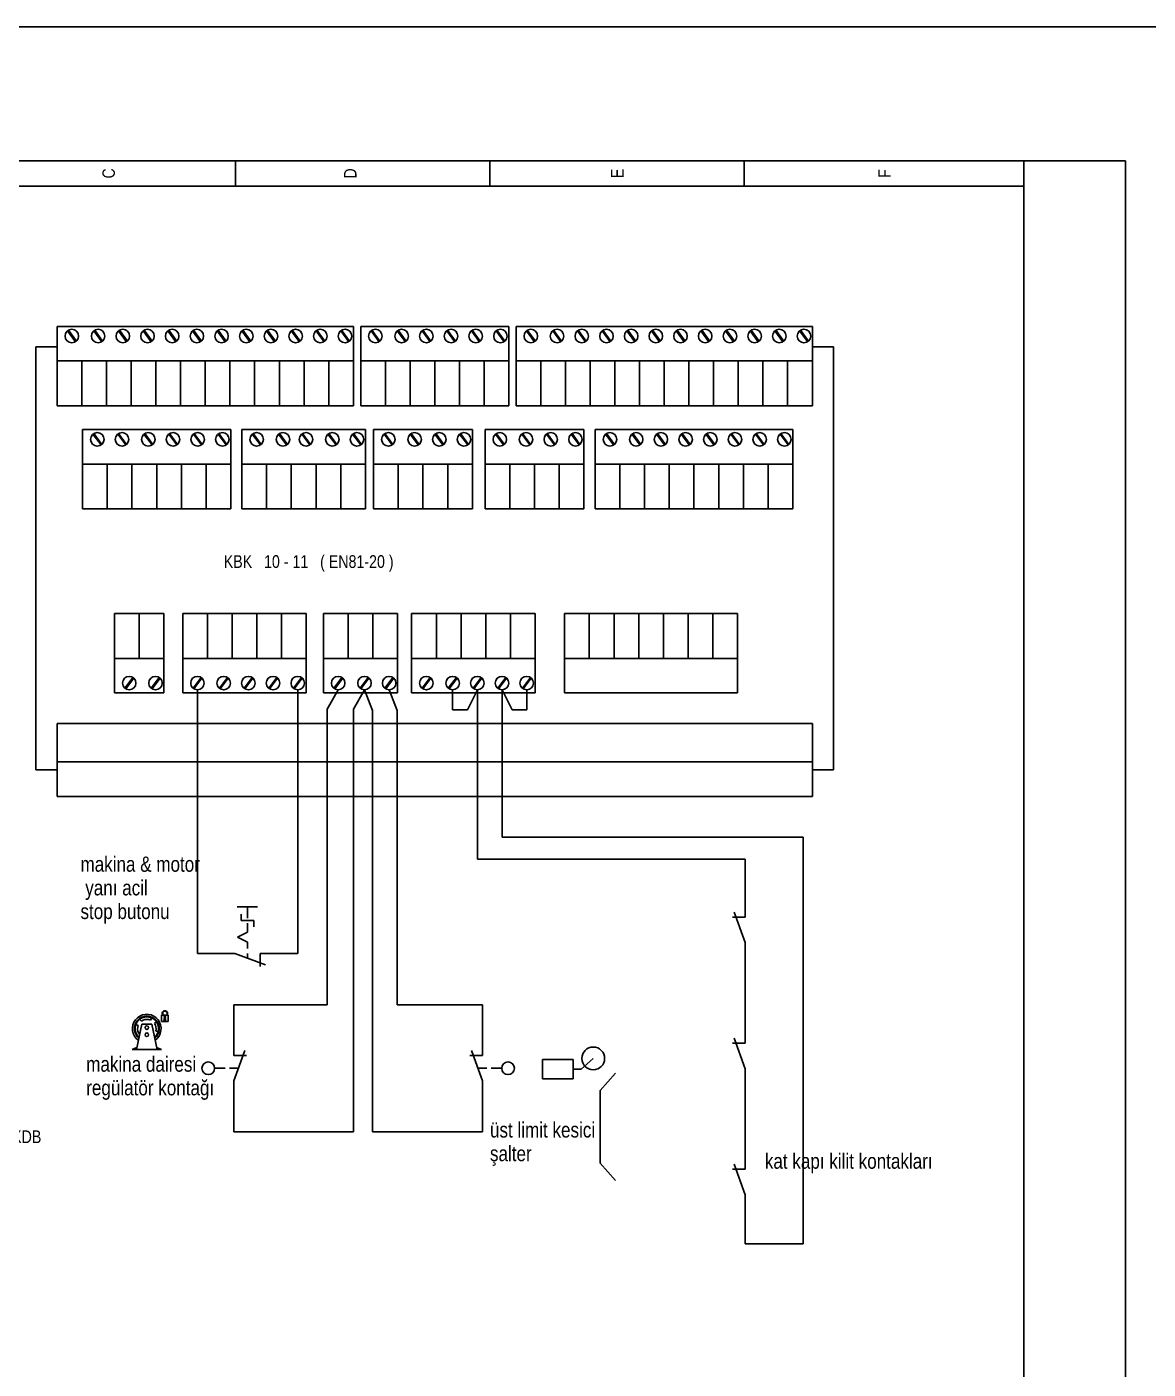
# Model space of a CAD drawing. Header units: centimetres. Extents: x 0 to 13234, y -30 to 2970.
# Drawn here: x 11421.1 to 11838, y 2470.6 to 2970 of the extents above; entities that cross this region are included whole.
import ezdxf
from ezdxf.enums import TextEntityAlignment as Align

# ---------------------------------------------------------------- set-up
doc = ezdxf.new("R2010")
doc.units = ezdxf.units.CM
for name, color, linetype in [('SCOTT-CERCEVE', 7, 'CONTINUOUS'), ('SCOTT-ELEKTRIK', 3, 'CONTINUOUS'), ('SCOTT-ELEKTRIK-YAZI', 4, 'CONTINUOUS')]:
    doc.layers.add(name, color=color, linetype=linetype)
doc.styles.get("Standard").update_dxf_attribs({"font": 'arial.ttf', "width": 0.8})

msp = doc.modelspace()

# ---------------------------------------------------------------- linework, layer by layer
at = {"layer": 'SCOTT-CERCEVE'}
for points in [[(0, 0), (13233.67, 0), (13233.67, 2970), (0, 2970)], [(100, 0), (13208.67, 0), (13208.67, 2970), (100, 2970)]]:
    msp.add_lwpolyline(points, close=True, dxfattribs=at)
at = {"layer": 'SCOTT-ELEKTRIK'}
for p, q in [((11162.87, 2920.2), (11829.62, 2920.2)), ((11498.61, 2920.2), (11498.61, 2910.74)), ((11593.18, 2910.74), (11593.18, 2920.2)), ((11687.76, 2910.74), (11687.76, 2920.2)), ((11791.79, 1974.44), (11791.79, 2920.2)), ((11829.62, 2920.2), (11829.62, 1974.44)), ((11162.87, 2910.74), (11791.79, 2910.74)), ((11432.31, 2858.58), (11432.31, 2829.05)), ((11542.48, 2858.58), (11432.31, 2858.58)), ((11439.16, 2852.86), (11436.17, 2856.89)), ((11439.16, 2852.86), (11436.17, 2856.89)), ((11439.47, 2853.1), (11436.5, 2857.12)), ((11439.47, 2853.1), (11436.5, 2857.12)), ((11448.93, 2852.86), (11445.94, 2856.89)), ((11448.93, 2852.86), (11445.94, 2856.89)), ((11449.24, 2853.1), (11446.27, 2857.12)), ((11449.24, 2853.1), (11446.27, 2857.12)), ((11458.11, 2852.86), (11455.12, 2856.89)), ((11458.11, 2852.86), (11455.12, 2856.89)), ((11458.42, 2853.1), (11455.45, 2857.12)), ((11458.42, 2853.1), (11455.45, 2857.12)), ((11467.29, 2852.86), (11464.31, 2856.89)), ((11467.29, 2852.86), (11464.31, 2856.89)), ((11467.6, 2853.1), (11464.63, 2857.12)), ((11467.6, 2853.1), (11464.63, 2857.12)), ((11476.47, 2852.86), (11473.49, 2856.89)), ((11476.47, 2852.86), (11473.49, 2856.89)), ((11476.78, 2853.1), (11473.81, 2857.12)), ((11476.78, 2853.1), (11473.81, 2857.12)), ((11485.65, 2852.86), (11482.67, 2856.89)), ((11485.65, 2852.86), (11482.67, 2856.89)), ((11485.96, 2853.1), (11482.99, 2857.12)), ((11485.96, 2853.1), (11482.99, 2857.12)), ((11494.83, 2852.86), (11491.85, 2856.89)), ((11494.83, 2852.86), (11491.85, 2856.89)), ((11495.15, 2853.1), (11492.17, 2857.12)), ((11495.15, 2853.1), (11492.17, 2857.12)), ((11504.01, 2852.86), (11501.03, 2856.89)), ((11504.01, 2852.86), (11501.03, 2856.89)), ((11504.33, 2853.1), (11501.35, 2857.12)), ((11504.33, 2853.1), (11501.35, 2857.12)), ((11513.19, 2852.86), (11510.21, 2856.89)), ((11513.19, 2852.86), (11510.21, 2856.89)), ((11513.51, 2853.1), (11510.53, 2857.12)), ((11513.51, 2853.1), (11510.53, 2857.12)), ((11522.38, 2852.86), (11519.39, 2856.89)), ((11522.38, 2852.86), (11519.39, 2856.89)), ((11522.69, 2853.1), (11519.71, 2857.12)), ((11522.69, 2853.1), (11519.71, 2857.12)), ((11531.56, 2852.86), (11528.57, 2856.89)), ((11531.56, 2852.86), (11528.57, 2856.89)), ((11531.87, 2853.1), (11528.89, 2857.12)), ((11531.87, 2853.1), (11528.89, 2857.12)), ((11540.74, 2852.86), (11537.75, 2856.89)), ((11540.74, 2852.86), (11537.75, 2856.89)), ((11541.05, 2853.1), (11538.07, 2857.12)), ((11541.05, 2853.1), (11538.07, 2857.12)), ((11542.48, 2858.58), (11542.48, 2829.05)), ((11545.18, 2858.58), (11545.18, 2829.05)), ((11545.18, 2858.58), (11600.26, 2858.58)), ((11552.03, 2852.86), (11549.04, 2856.89)), ((11552.03, 2852.86), (11549.04, 2856.89)), ((11552.34, 2853.1), (11549.37, 2857.12)), ((11552.34, 2853.1), (11549.37, 2857.12)), ((11561.8, 2852.86), (11558.81, 2856.89)), ((11561.8, 2852.86), (11558.81, 2856.89)), ((11562.11, 2853.1), (11559.14, 2857.12)), ((11562.11, 2853.1), (11559.14, 2857.12)), ((11570.98, 2852.86), (11567.99, 2856.89)), ((11570.98, 2852.86), (11567.99, 2856.89)), ((11571.29, 2853.1), (11568.32, 2857.12)), ((11571.29, 2853.1), (11568.32, 2857.12)), ((11580.16, 2852.86), (11577.18, 2856.89)), ((11580.16, 2852.86), (11577.18, 2856.89)), ((11580.47, 2853.1), (11577.5, 2857.12)), ((11580.47, 2853.1), (11577.5, 2857.12)), ((11589.34, 2852.86), (11586.36, 2856.89)), ((11589.34, 2852.86), (11586.36, 2856.89)), ((11589.65, 2853.1), (11586.68, 2857.12)), ((11589.65, 2853.1), (11586.68, 2857.12)), ((11598.52, 2852.86), (11595.54, 2856.89)), ((11598.52, 2852.86), (11595.54, 2856.89)), ((11598.84, 2853.1), (11595.86, 2857.12)), ((11598.84, 2853.1), (11595.86, 2857.12)), ((11600.26, 2858.58), (11600.26, 2829.05)), ((11600.26, 2858.58), (11600.26, 2829.05)), ((11602.97, 2858.58), (11602.97, 2829.05)), ((11713.13, 2858.58), (11602.97, 2858.58)), ((11609.82, 2852.86), (11606.83, 2856.89)), ((11609.82, 2852.86), (11606.83, 2856.89)), ((11610.13, 2853.1), (11607.15, 2857.12)), ((11610.13, 2853.1), (11607.15, 2857.12)), ((11619.59, 2852.86), (11616.6, 2856.89)), ((11619.59, 2852.86), (11616.6, 2856.89)), ((11619.9, 2853.1), (11616.92, 2857.12)), ((11619.9, 2853.1), (11616.92, 2857.12)), ((11628.77, 2852.86), (11625.78, 2856.89)), ((11628.77, 2852.86), (11625.78, 2856.89)), ((11629.08, 2853.1), (11626.1, 2857.12)), ((11629.08, 2853.1), (11626.1, 2857.12)), ((11637.95, 2852.86), (11634.96, 2856.89)), ((11637.95, 2852.86), (11634.96, 2856.89)), ((11638.26, 2853.1), (11635.28, 2857.12)), ((11638.26, 2853.1), (11635.28, 2857.12)), ((11647.13, 2852.86), (11644.14, 2856.89)), ((11647.13, 2852.86), (11644.14, 2856.89)), ((11647.44, 2853.1), (11644.46, 2857.12)), ((11647.44, 2853.1), (11644.46, 2857.12)), ((11656.31, 2852.86), (11653.32, 2856.89)), ((11656.31, 2852.86), (11653.32, 2856.89)), ((11656.62, 2853.1), (11653.64, 2857.12)), ((11656.62, 2853.1), (11653.64, 2857.12)), ((11665.49, 2852.86), (11662.5, 2856.89)), ((11665.49, 2852.86), (11662.5, 2856.89)), ((11665.8, 2853.1), (11662.83, 2857.12)), ((11665.8, 2853.1), (11662.83, 2857.12)), ((11674.67, 2852.86), (11671.68, 2856.89)), ((11674.67, 2852.86), (11671.68, 2856.89)), ((11674.98, 2853.1), (11672.01, 2857.12)), ((11674.98, 2853.1), (11672.01, 2857.12)), ((11683.85, 2852.86), (11680.87, 2856.89)), ((11683.85, 2852.86), (11680.87, 2856.89)), ((11684.16, 2853.1), (11681.19, 2857.12)), ((11684.16, 2853.1), (11681.19, 2857.12)), ((11693.03, 2852.86), (11690.05, 2856.89)), ((11693.03, 2852.86), (11690.05, 2856.89)), ((11693.34, 2853.1), (11690.37, 2857.12)), ((11693.34, 2853.1), (11690.37, 2857.12)), ((11702.21, 2852.86), (11699.23, 2856.89)), ((11702.21, 2852.86), (11699.23, 2856.89)), ((11702.52, 2853.1), (11699.55, 2857.12)), ((11702.52, 2853.1), (11699.55, 2857.12)), ((11711.39, 2852.86), (11708.41, 2856.89)), ((11711.39, 2852.86), (11708.41, 2856.89)), ((11711.71, 2853.1), (11708.73, 2857.12)), ((11711.71, 2853.1), (11708.73, 2857.12)), ((11713.13, 2858.58), (11713.13, 2829.05)), ((11424.42, 2693.61), (11424.42, 2850.96)), ((11432.31, 2850.96), (11424.42, 2850.96)), ((11721.02, 2850.96), (11713.13, 2850.96)), ((11721.02, 2693.61), (11721.02, 2850.96)), ((11432.31, 2845.78), (11542.48, 2845.78)), ((11441.49, 2845.78), (11441.49, 2829.05)), ((11450.67, 2845.78), (11450.67, 2829.05)), ((11450.67, 2845.78), (11450.67, 2829.05)), ((11459.85, 2845.78), (11459.85, 2829.05)), ((11459.85, 2845.78), (11459.85, 2829.05)), ((11469.03, 2845.78), (11469.03, 2829.05)), ((11469.03, 2845.78), (11469.03, 2829.05)), ((11478.21, 2845.78), (11478.21, 2829.05)), ((11478.21, 2845.78), (11478.21, 2829.05)), ((11487.39, 2845.78), (11487.39, 2829.05)), ((11487.39, 2845.78), (11487.39, 2829.05)), ((11496.57, 2845.78), (11496.57, 2829.05)), ((11496.57, 2845.78), (11496.57, 2829.05)), ((11496.57, 2845.78), (11496.57, 2829.05)), ((11505.76, 2845.78), (11505.76, 2829.05)), ((11505.76, 2845.78), (11505.76, 2829.05)), ((11505.76, 2845.78), (11505.76, 2829.05)), ((11514.94, 2845.78), (11514.94, 2829.05)), ((11514.94, 2845.78), (11514.94, 2829.05)), ((11514.94, 2845.78), (11514.94, 2829.05)), ((11524.12, 2845.78), (11524.12, 2829.05)), ((11524.12, 2845.78), (11524.12, 2829.05)), ((11524.12, 2845.78), (11524.12, 2829.05)), ((11533.3, 2845.78), (11533.3, 2829.05)), ((11533.3, 2845.78), (11533.3, 2829.05)), ((11533.3, 2845.78), (11533.3, 2829.05)), ((11600.26, 2845.78), (11545.18, 2845.78)), ((11554.36, 2845.78), (11554.36, 2829.05)), ((11563.54, 2845.78), (11563.54, 2829.05)), ((11563.54, 2845.78), (11563.54, 2829.05)), ((11572.72, 2845.78), (11572.72, 2829.05)), ((11572.72, 2845.78), (11572.72, 2829.05)), ((11581.9, 2845.78), (11581.9, 2829.05)), ((11581.9, 2845.78), (11581.9, 2829.05)), ((11591.08, 2845.78), (11591.08, 2829.05)), ((11591.08, 2845.78), (11591.08, 2829.05)), ((11602.97, 2845.78), (11713.13, 2845.78)), ((11612.15, 2845.78), (11612.15, 2829.05)), ((11621.33, 2845.78), (11621.33, 2829.05)), ((11621.33, 2845.78), (11621.33, 2829.05)), ((11630.51, 2845.78), (11630.51, 2829.05)), ((11630.51, 2845.78), (11630.51, 2829.05)), ((11639.69, 2845.78), (11639.69, 2829.05)), ((11639.69, 2845.78), (11639.69, 2829.05)), ((11648.87, 2845.78), (11648.87, 2829.05)), ((11648.87, 2845.78), (11648.87, 2829.05)), ((11658.05, 2845.78), (11658.05, 2829.05)), ((11658.05, 2845.78), (11658.05, 2829.05)), ((11667.23, 2845.78), (11667.23, 2829.05)), ((11667.23, 2845.78), (11667.23, 2829.05)), ((11667.23, 2845.78), (11667.23, 2829.05)), ((11676.41, 2845.78), (11676.41, 2829.05)), ((11676.41, 2845.78), (11676.41, 2829.05)), ((11676.41, 2845.78), (11676.41, 2829.05)), ((11685.59, 2845.78), (11685.59, 2829.05)), ((11685.59, 2845.78), (11685.59, 2829.05)), ((11685.59, 2845.78), (11685.59, 2829.05)), ((11694.77, 2845.78), (11694.77, 2829.05)), ((11694.77, 2845.78), (11694.77, 2829.05)), ((11694.77, 2845.78), (11694.77, 2829.05)), ((11703.95, 2845.78), (11703.95, 2829.05)), ((11703.95, 2845.78), (11703.95, 2829.05)), ((11703.95, 2845.78), (11703.95, 2829.05)), ((11432.31, 2829.05), (11542.48, 2829.05)), ((11545.18, 2829.05), (11600.26, 2829.05)), ((11602.97, 2829.05), (11713.13, 2829.05)), ((11441.79, 2820.15), (11496.87, 2820.15)), ((11441.79, 2820.15), (11441.79, 2790.63)), ((11448.64, 2814.44), (11445.65, 2818.47)), ((11448.64, 2814.44), (11445.65, 2818.47)), ((11448.95, 2814.68), (11445.98, 2818.69)), ((11448.95, 2814.68), (11445.98, 2818.69)), ((11457.82, 2814.44), (11454.83, 2818.47)), ((11457.82, 2814.44), (11454.83, 2818.47)), ((11458.13, 2814.68), (11455.16, 2818.69)), ((11458.13, 2814.68), (11455.16, 2818.69)), ((11467.59, 2814.44), (11464.6, 2818.47)), ((11467.59, 2814.44), (11464.6, 2818.47)), ((11467.9, 2814.68), (11464.93, 2818.69)), ((11467.9, 2814.68), (11464.93, 2818.69)), ((11476.77, 2814.44), (11473.79, 2818.47)), ((11476.77, 2814.44), (11473.79, 2818.47)), ((11477.08, 2814.68), (11474.11, 2818.69)), ((11477.08, 2814.68), (11474.11, 2818.69)), ((11485.95, 2814.44), (11482.97, 2818.47)), ((11485.95, 2814.44), (11482.97, 2818.47)), ((11486.26, 2814.68), (11483.29, 2818.69)), ((11486.26, 2814.68), (11483.29, 2818.69)), ((11495.13, 2814.44), (11492.15, 2818.47)), ((11495.13, 2814.44), (11492.15, 2818.47)), ((11495.45, 2814.68), (11492.47, 2818.69)), ((11495.45, 2814.68), (11492.47, 2818.69)), ((11496.87, 2820.15), (11496.87, 2790.63)), ((11496.87, 2820.15), (11496.87, 2790.63)), ((11501.03, 2820.15), (11546.93, 2820.15)), ((11501.03, 2820.15), (11501.03, 2790.63)), ((11507.88, 2814.44), (11504.89, 2818.47)), ((11507.88, 2814.44), (11504.89, 2818.47)), ((11508.19, 2814.68), (11505.21, 2818.69)), ((11508.19, 2814.68), (11505.21, 2818.69)), ((11517.65, 2814.44), (11514.66, 2818.47)), ((11517.65, 2814.44), (11514.66, 2818.47)), ((11517.96, 2814.68), (11514.98, 2818.69)), ((11517.96, 2814.68), (11514.98, 2818.69)), ((11526.24, 2814.44), (11523.25, 2818.47)), ((11526.24, 2814.44), (11523.25, 2818.47)), ((11526.55, 2814.68), (11523.58, 2818.69)), ((11526.55, 2814.68), (11523.58, 2818.69)), ((11536.01, 2814.44), (11533.02, 2818.47)), ((11536.01, 2814.44), (11533.02, 2818.47)), ((11536.32, 2814.68), (11533.35, 2818.69)), ((11536.32, 2814.68), (11533.35, 2818.69)), ((11545.19, 2814.44), (11542.2, 2818.47)), ((11545.19, 2814.44), (11542.2, 2818.47)), ((11545.5, 2814.68), (11542.53, 2818.69)), ((11545.5, 2814.68), (11542.53, 2818.69)), ((11546.93, 2820.15), (11546.93, 2790.63)), ((11546.93, 2820.15), (11546.93, 2790.63)), ((11549.99, 2820.15), (11549.99, 2790.63)), ((11549.99, 2820.15), (11586.72, 2820.15)), ((11556.84, 2814.44), (11553.86, 2818.47)), ((11556.84, 2814.44), (11553.86, 2818.47)), ((11557.16, 2814.68), (11554.18, 2818.69)), ((11557.16, 2814.68), (11554.18, 2818.69)), ((11566.61, 2814.44), (11563.63, 2818.47)), ((11566.61, 2814.44), (11563.63, 2818.47)), ((11566.93, 2814.68), (11563.95, 2818.69)), ((11566.93, 2814.68), (11563.95, 2818.69)), ((11575.79, 2814.44), (11572.81, 2818.47)), ((11575.79, 2814.44), (11572.81, 2818.47)), ((11576.11, 2814.68), (11573.13, 2818.69)), ((11576.11, 2814.68), (11573.13, 2818.69)), ((11584.97, 2814.44), (11581.99, 2818.47)), ((11584.97, 2814.44), (11581.99, 2818.47)), ((11585.29, 2814.68), (11582.31, 2818.69)), ((11585.29, 2814.68), (11582.31, 2818.69)), ((11586.72, 2820.15), (11586.72, 2790.63)), ((11586.72, 2820.15), (11586.72, 2790.63)), ((11591.44, 2820.15), (11591.44, 2790.63)), ((11591.44, 2820.15), (11628.16, 2820.15)), ((11598.29, 2814.44), (11595.3, 2818.47)), ((11598.29, 2814.44), (11595.3, 2818.47)), ((11598.6, 2814.68), (11595.62, 2818.69)), ((11598.6, 2814.68), (11595.62, 2818.69)), ((11608.06, 2814.44), (11605.07, 2818.47)), ((11608.06, 2814.44), (11605.07, 2818.47)), ((11608.37, 2814.68), (11605.39, 2818.69)), ((11608.37, 2814.68), (11605.39, 2818.69)), ((11617.24, 2814.44), (11614.25, 2818.47)), ((11617.24, 2814.44), (11614.25, 2818.47)), ((11617.55, 2814.68), (11614.58, 2818.69)), ((11617.55, 2814.68), (11614.58, 2818.69)), ((11626.42, 2814.44), (11623.43, 2818.47)), ((11626.42, 2814.44), (11623.43, 2818.47)), ((11626.73, 2814.68), (11623.76, 2818.69)), ((11626.73, 2814.68), (11623.76, 2818.69)), ((11628.16, 2820.15), (11628.16, 2790.63)), ((11628.16, 2820.15), (11628.16, 2790.63)), ((11632.4, 2820.15), (11632.4, 2790.63)), ((11705.84, 2820.15), (11632.4, 2820.15)), ((11639.25, 2814.44), (11636.26, 2818.47)), ((11639.25, 2814.44), (11636.26, 2818.47)), ((11639.56, 2814.68), (11636.58, 2818.69)), ((11639.56, 2814.68), (11636.58, 2818.69)), ((11649.02, 2814.44), (11646.03, 2818.47)), ((11649.02, 2814.44), (11646.03, 2818.47)), ((11649.33, 2814.68), (11646.35, 2818.69)), ((11649.33, 2814.68), (11646.35, 2818.69)), ((11658.2, 2814.44), (11655.21, 2818.47)), ((11658.2, 2814.44), (11655.21, 2818.47)), ((11658.51, 2814.68), (11655.53, 2818.69)), ((11658.51, 2814.68), (11655.53, 2818.69)), ((11667.38, 2814.44), (11664.39, 2818.47)), ((11667.38, 2814.44), (11664.39, 2818.47)), ((11667.69, 2814.68), (11664.72, 2818.69)), ((11667.69, 2814.68), (11664.72, 2818.69)), ((11676.56, 2814.44), (11673.57, 2818.47)), ((11676.56, 2814.44), (11673.57, 2818.47)), ((11676.87, 2814.68), (11673.9, 2818.69)), ((11676.87, 2814.68), (11673.9, 2818.69)), ((11685.74, 2814.44), (11682.76, 2818.47)), ((11685.74, 2814.44), (11682.76, 2818.47)), ((11686.05, 2814.68), (11683.08, 2818.69)), ((11686.05, 2814.68), (11683.08, 2818.69)), ((11694.92, 2814.44), (11691.94, 2818.47)), ((11694.92, 2814.44), (11691.94, 2818.47)), ((11695.23, 2814.68), (11692.26, 2818.69)), ((11695.23, 2814.68), (11692.26, 2818.69)), ((11704.1, 2814.44), (11701.12, 2818.47)), ((11704.1, 2814.44), (11701.12, 2818.47)), ((11704.41, 2814.68), (11701.44, 2818.69)), ((11704.41, 2814.68), (11701.44, 2818.69)), ((11705.84, 2820.15), (11705.84, 2790.63)), ((11496.87, 2807.35), (11441.79, 2807.35)), ((11450.97, 2807.35), (11450.97, 2790.63)), ((11450.97, 2807.35), (11450.97, 2790.63)), ((11460.15, 2807.35), (11460.15, 2790.63)), ((11469.33, 2807.35), (11469.33, 2790.63)), ((11469.33, 2807.35), (11469.33, 2790.63)), ((11478.51, 2807.35), (11478.51, 2790.63)), ((11478.51, 2807.35), (11478.51, 2790.63)), ((11487.69, 2807.35), (11487.69, 2790.63)), ((11487.69, 2807.35), (11487.69, 2790.63)), ((11546.93, 2807.35), (11501.03, 2807.35)), ((11510.21, 2807.35), (11510.21, 2790.63)), ((11519.39, 2807.35), (11519.39, 2790.63)), ((11519.39, 2807.35), (11519.39, 2790.63)), ((11519.39, 2807.35), (11519.39, 2790.63)), ((11528.57, 2807.35), (11528.57, 2790.63)), ((11537.75, 2807.35), (11537.75, 2790.63)), ((11537.75, 2807.35), (11537.75, 2790.63)), ((11586.72, 2807.35), (11549.99, 2807.35)), ((11559.17, 2807.35), (11559.17, 2790.63)), ((11568.35, 2807.35), (11568.35, 2790.63)), ((11568.35, 2807.35), (11568.35, 2790.63)), ((11577.54, 2807.35), (11577.54, 2790.63)), ((11577.54, 2807.35), (11577.54, 2790.63)), ((11628.16, 2807.35), (11591.44, 2807.35)), ((11600.62, 2807.35), (11600.62, 2790.63)), ((11609.8, 2807.35), (11609.8, 2790.63)), ((11609.8, 2807.35), (11609.8, 2790.63)), ((11618.98, 2807.35), (11618.98, 2790.63)), ((11618.98, 2807.35), (11618.98, 2790.63)), ((11632.4, 2807.35), (11705.84, 2807.35)), ((11641.58, 2807.35), (11641.58, 2790.63)), ((11650.76, 2807.35), (11650.76, 2790.63)), ((11650.76, 2807.35), (11650.76, 2790.63)), ((11659.94, 2807.35), (11659.94, 2790.63)), ((11659.94, 2807.35), (11659.94, 2790.63)), ((11669.12, 2807.35), (11669.12, 2790.63)), ((11669.12, 2807.35), (11669.12, 2790.63)), ((11678.3, 2807.35), (11678.3, 2790.63)), ((11678.3, 2807.35), (11678.3, 2790.63)), ((11687.48, 2807.35), (11687.48, 2790.63)), ((11687.48, 2807.35), (11687.48, 2790.63)), ((11696.66, 2807.35), (11696.66, 2790.63)), ((11496.87, 2790.63), (11441.79, 2790.63)), ((11546.93, 2790.63), (11501.03, 2790.63)), ((11549.99, 2790.63), (11586.72, 2790.63)), ((11591.44, 2790.63), (11628.16, 2790.63)), ((11632.4, 2790.63), (11705.84, 2790.63)), ((11453.65, 2722.25), (11453.65, 2751.77)), ((11472.01, 2751.77), (11453.65, 2751.77)), ((11462.83, 2735.05), (11462.83, 2751.77)), ((11472.01, 2722.25), (11472.01, 2751.77)), ((11472.01, 2722.25), (11472.01, 2751.77)), ((11479, 2722.25), (11479, 2751.77)), ((11524.91, 2751.77), (11479, 2751.77)), ((11488.18, 2735.05), (11488.18, 2751.77)), ((11497.36, 2735.05), (11497.36, 2751.77)), ((11497.36, 2735.05), (11497.36, 2751.77)), ((11506.55, 2735.05), (11506.55, 2751.77)), ((11506.55, 2735.05), (11506.55, 2751.77)), ((11515.73, 2735.05), (11515.73, 2751.77)), ((11515.73, 2735.05), (11515.73, 2751.77)), ((11524.91, 2722.25), (11524.91, 2751.77)), ((11524.91, 2722.25), (11524.91, 2751.77)), ((11531.34, 2722.25), (11531.34, 2751.77)), ((11558.88, 2751.77), (11531.34, 2751.77)), ((11540.52, 2735.05), (11540.52, 2751.77)), ((11549.7, 2735.05), (11549.7, 2751.77)), ((11549.7, 2735.05), (11549.7, 2751.77)), ((11558.88, 2722.25), (11558.88, 2751.77)), ((11558.88, 2722.25), (11558.88, 2751.77)), ((11564.14, 2722.25), (11564.14, 2751.77)), ((11564.14, 2751.77), (11610.04, 2751.77)), ((11573.32, 2735.05), (11573.32, 2751.77)), ((11582.5, 2735.05), (11582.5, 2751.77)), ((11582.5, 2735.05), (11582.5, 2751.77)), ((11591.68, 2735.05), (11591.68, 2751.77)), ((11591.68, 2735.05), (11591.68, 2751.77)), ((11600.86, 2735.05), (11600.86, 2751.77)), ((11600.86, 2735.05), (11600.86, 2751.77)), ((11610.04, 2722.25), (11610.04, 2751.77)), ((11610.04, 2722.25), (11610.04, 2751.77)), ((11621.02, 2722.25), (11621.02, 2751.77)), ((11621.02, 2751.77), (11685.29, 2751.77)), ((11630.2, 2735.05), (11630.2, 2751.77)), ((11639.38, 2735.05), (11639.38, 2751.77)), ((11639.38, 2735.05), (11639.38, 2751.77)), ((11648.56, 2735.05), (11648.56, 2751.77)), ((11648.56, 2735.05), (11648.56, 2751.77)), ((11657.74, 2735.05), (11657.74, 2751.77)), ((11657.74, 2735.05), (11657.74, 2751.77)), ((11666.92, 2735.05), (11666.92, 2751.77)), ((11666.92, 2735.05), (11666.92, 2751.77)), ((11676.11, 2735.05), (11676.11, 2751.77)), ((11676.11, 2735.05), (11676.11, 2751.77)), ((11685.29, 2722.25), (11685.29, 2751.77)), ((11472.01, 2735.05), (11453.65, 2735.05)), ((11524.91, 2735.05), (11479, 2735.05)), ((11558.88, 2735.05), (11531.34, 2735.05)), ((11610.04, 2735.05), (11564.14, 2735.05)), ((11621.02, 2735.05), (11685.29, 2735.05)), ((11460.5, 2727.96), (11457.51, 2723.93)), ((11460.5, 2727.96), (11457.51, 2723.93)), ((11460.81, 2727.72), (11457.83, 2723.71)), ((11460.81, 2727.72), (11457.83, 2723.71)), ((11470.27, 2727.96), (11467.28, 2723.93)), ((11470.27, 2727.96), (11467.28, 2723.93)), ((11470.58, 2727.72), (11467.6, 2723.71)), ((11470.58, 2727.72), (11467.6, 2723.71)), ((11485.85, 2727.96), (11482.87, 2723.93)), ((11485.85, 2727.96), (11482.87, 2723.93)), ((11486.17, 2727.72), (11483.19, 2723.71)), ((11486.17, 2727.72), (11483.19, 2723.71)), ((11495.62, 2727.96), (11492.64, 2723.93)), ((11495.62, 2727.96), (11492.64, 2723.93)), ((11495.94, 2727.72), (11492.96, 2723.71)), ((11495.94, 2727.72), (11492.96, 2723.71)), ((11504.8, 2727.96), (11501.82, 2723.93)), ((11504.8, 2727.96), (11501.82, 2723.93)), ((11505.12, 2727.72), (11502.14, 2723.71)), ((11505.12, 2727.72), (11502.14, 2723.71)), ((11513.98, 2727.96), (11511, 2723.93)), ((11513.98, 2727.96), (11511, 2723.93)), ((11514.3, 2727.72), (11511.32, 2723.71)), ((11514.3, 2727.72), (11511.32, 2723.71)), ((11523.17, 2727.96), (11520.18, 2723.93)), ((11523.17, 2727.96), (11520.18, 2723.93)), ((11523.48, 2727.72), (11520.5, 2723.71)), ((11523.48, 2727.72), (11520.5, 2723.71)), ((11538.19, 2727.96), (11535.21, 2723.93)), ((11538.19, 2727.96), (11535.21, 2723.93)), ((11538.5, 2727.72), (11535.53, 2723.71)), ((11538.5, 2727.72), (11535.53, 2723.71)), ((11547.96, 2727.96), (11544.98, 2723.93)), ((11547.96, 2727.96), (11544.98, 2723.93)), ((11548.27, 2727.72), (11545.3, 2723.71)), ((11548.27, 2727.72), (11545.3, 2723.71)), ((11557.14, 2727.96), (11554.16, 2723.93)), ((11557.14, 2727.96), (11554.16, 2723.93)), ((11557.45, 2727.72), (11554.48, 2723.71)), ((11557.45, 2727.72), (11554.48, 2723.71)), ((11570.99, 2727.96), (11568, 2723.93)), ((11570.99, 2727.96), (11568, 2723.93)), ((11571.3, 2727.72), (11568.32, 2723.71)), ((11571.3, 2727.72), (11568.32, 2723.71)), ((11580.76, 2727.96), (11577.77, 2723.93)), ((11580.76, 2727.96), (11577.77, 2723.93)), ((11581.07, 2727.72), (11578.09, 2723.71)), ((11581.07, 2727.72), (11578.09, 2723.71)), ((11589.94, 2727.96), (11586.95, 2723.93)), ((11589.94, 2727.96), (11586.95, 2723.93)), ((11590.25, 2727.72), (11587.27, 2723.71)), ((11590.25, 2727.72), (11587.27, 2723.71)), ((11599.12, 2727.96), (11596.13, 2723.93)), ((11599.12, 2727.96), (11596.13, 2723.93)), ((11599.43, 2727.72), (11596.46, 2723.71)), ((11599.43, 2727.72), (11596.46, 2723.71)), ((11608.3, 2727.96), (11605.31, 2723.93)), ((11608.3, 2727.96), (11605.31, 2723.93)), ((11608.61, 2727.72), (11605.64, 2723.71)), ((11608.61, 2727.72), (11605.64, 2723.71)), ((11453.65, 2722.25), (11472.01, 2722.25)), ((11479, 2722.25), (11524.91, 2722.25)), ((11484.48, 2723.35), (11484.48, 2625.21)), ((11521.79, 2723.35), (11521.79, 2625.21)), ((11531.34, 2722.25), (11558.88, 2722.25)), ((11536.82, 2723.35), (11532.74, 2716.16)), ((11546.59, 2723.35), (11542.51, 2716.16)), ((11546.59, 2723.35), (11549.52, 2715.62)), ((11555.77, 2723.35), (11558.7, 2715.62)), ((11564.14, 2722.25), (11610.04, 2722.25)), ((11579.38, 2723.35), (11579.38, 2715.86)), ((11588.56, 2723.35), (11584.86, 2715.86)), ((11588.56, 2723.35), (11588.56, 2660.33)), ((11597.74, 2723.35), (11597.74, 2668.53)), ((11597.74, 2723.35), (11601.45, 2715.86)), ((11606.92, 2723.35), (11606.92, 2715.86)), ((11685.29, 2722.25), (11621.02, 2722.25)), ((11532.74, 2716.16), (11532.74, 2606.21)), ((11542.51, 2716.16), (11542.51, 2558.95)), ((11549.52, 2715.62), (11549.52, 2558.95)), ((11558.7, 2715.62), (11558.7, 2606.21)), ((11584.86, 2715.86), (11579.38, 2715.86)), ((11601.45, 2715.86), (11606.92, 2715.86)), ((11432.31, 2683.73), (11432.31, 2710.88)), ((11432.31, 2710.88), (11542.48, 2710.88)), ((11542.48, 2710.88), (11600.26, 2710.88)), ((11600.26, 2710.88), (11713.13, 2710.88)), ((11713.13, 2683.73), (11713.13, 2710.88)), ((11432.31, 2693.61), (11424.42, 2693.61)), ((11432.31, 2696.53), (11542.48, 2696.53)), ((11600.26, 2696.53), (11542.48, 2696.53)), ((11600.26, 2696.53), (11713.13, 2696.53)), ((11721.02, 2693.61), (11713.13, 2693.61)), ((11542.48, 2683.73), (11432.31, 2683.73)), ((11542.48, 2683.73), (11600.26, 2683.73)), ((11713.13, 2683.73), (11600.26, 2683.73)), ((11597.74, 2668.53), (11709.74, 2668.53)), ((11709.74, 2668.53), (11709.74, 2517.26)), ((11688.17, 2660.33), (11588.56, 2660.33)), ((11688.17, 2643.48), (11688.17, 2660.33)), ((11499.27, 2642.63), (11506.84, 2642.63)), ((11503.13, 2642.61), (11503.13, 2638.45)), ((11688.17, 2638.75), (11688.17, 2643.48)), ((11500.77, 2639.87), (11500.77, 2637.51)), ((11505.5, 2637.51), (11500.77, 2637.51)), ((11505.5, 2637.51), (11505.5, 2635.14)), ((11688.17, 2638.75), (11683.44, 2638.75)), ((11688.17, 2629.3), (11684.04, 2640.65)), ((11499.35, 2631.36), (11503.13, 2633.25)), ((11503.13, 2636.56), (11503.13, 2633.25)), ((11503.13, 2629.47), (11499.35, 2631.36)), ((11503.13, 2629.47), (11503.13, 2627.1)), ((11688.17, 2629.3), (11688.17, 2624.57)), ((11493.68, 2625.21), (11484.48, 2625.21)), ((11498.4, 2625.21), (11493.68, 2625.21)), ((11498.4, 2625.21), (11509.75, 2621.08)), ((11503.13, 2625.21), (11503.13, 2623.51)), ((11507.86, 2625.21), (11512.59, 2625.21)), ((11507.86, 2625.21), (11507.86, 2620.48)), ((11521.79, 2625.21), (11512.59, 2625.21)), ((11688.17, 2624.57), (11688.17, 2596.59)), ((11471.16, 2602.38), (11473.62, 2602.38)), ((11471.16, 2602.38), (11471.16, 2599.92)), ((11471.4, 2602.99), (11471.4, 2602.38)), ((11471.59, 2602.38), (11471.59, 2602.99)), ((11473.19, 2602.38), (11473.19, 2602.99)), ((11473.39, 2602.99), (11473.39, 2602.38)), ((11473.62, 2602.38), (11473.62, 2599.92)), ((11532.74, 2606.21), (11497.97, 2606.21)), ((11497.97, 2606.21), (11497.97, 2592.04)), ((11590.54, 2606.21), (11558.7, 2606.21)), ((11590.54, 2592.04), (11590.54, 2606.21)), ((11462.44, 2598.51), (11461.56, 2598.84)), ((11463.79, 2598.92), (11461.84, 2589.5)), ((11463.63, 2600.09), (11462.99, 2600.79)), ((11463.79, 2598.92), (11467.53, 2598.92)), ((11467.09, 2600.45), (11467.48, 2601.3)), ((11467.53, 2598.92), (11469.48, 2589.5)), ((11468.5, 2599.26), (11469.25, 2599.82)), ((11473.62, 2599.92), (11471.16, 2599.92)), ((11472.04, 2600.48), (11472.26, 2601.44)), ((11472.04, 2600.48), (11472.75, 2600.48)), ((11472.75, 2600.48), (11472.52, 2601.44)), ((11468.38, 2594.8), (11468.88, 2594.37)), ((11469, 2596.52), (11469.85, 2596.08)), ((11497.97, 2587.31), (11497.97, 2592.04)), ((11590.54, 2587.31), (11590.54, 2592.04)), ((11688.17, 2591.87), (11683.44, 2591.87)), ((11688.17, 2582.41), (11684.04, 2593.76)), ((11688.17, 2591.87), (11688.17, 2596.59)), ((11460.17, 2589.5), (11462, 2590.3)), ((11471.15, 2589.5), (11460.17, 2589.5)), ((11471.15, 2589.5), (11469.32, 2590.3)), ((11497.97, 2577.86), (11502.1, 2589.2)), ((11497.97, 2587.31), (11502.7, 2587.31)), ((11590.54, 2587.31), (11585.81, 2587.31)), ((11590.54, 2577.86), (11586.41, 2589.2)), ((11490.88, 2582.58), (11494.77, 2582.58)), ((11496.45, 2582.58), (11499.69, 2582.58)), ((11592.05, 2582.58), (11588.82, 2582.58)), ((11597.63, 2582.58), (11593.74, 2582.58)), ((11612.77, 2585.87), (11624.18, 2585.87)), ((11612.77, 2578.68), (11612.77, 2585.87)), ((11624.18, 2585.87), (11624.18, 2578.68)), ((11624.18, 2582.27), (11627.21, 2582.27)), ((11627.21, 2582.27), (11631.67, 2586.24)), ((11688.17, 2582.41), (11688.17, 2577.68)), ((11497.97, 2577.86), (11497.97, 2573.13)), ((11590.54, 2577.86), (11590.54, 2573.13)), ((11624.18, 2578.68), (11612.77, 2578.68)), ((11639.9, 2580.79), (11634.27, 2574.28)), ((11688.17, 2577.68), (11688.17, 2549.7)), ((11497.97, 2558.95), (11497.97, 2573.13)), ((11590.54, 2558.95), (11590.54, 2573.13)), ((11634.27, 2574.28), (11634.27, 2547.28)), ((11497.97, 2558.95), (11542.51, 2558.95)), ((11549.52, 2558.95), (11590.54, 2558.95)), ((11639.9, 2540.78), (11634.27, 2547.28)), ((11688.17, 2535.52), (11684.04, 2546.87)), ((11688.17, 2544.98), (11688.17, 2549.7)), ((11688.17, 2544.98), (11683.44, 2544.98)), ((11688.17, 2535.52), (11688.17, 2530.79)), ((11688.17, 2530.79), (11688.17, 2517.26)), ((11688.17, 2517.26), (11709.74, 2517.26))]:
    msp.add_line(p, q, dxfattribs=at)
for points in [[(11468.76, 2592.99), (11469.56, 2593.7), (11470.21, 2594.56), (11470.67, 2595.52), (11470.93, 2596.56), (11470.98, 2597.64), (11470.81, 2598.7), (11470.43, 2599.7), (11469.86, 2600.61), (11469.12, 2601.38), (11468.23, 2601.99), (11467.25, 2602.41), (11466.2, 2602.63), (11465.12, 2602.63), (11464.07, 2602.41), (11463.08, 2601.99), (11462.2, 2601.38), (11461.46, 2600.61), (11460.89, 2599.7), (11460.51, 2598.7), (11460.34, 2597.64), (11460.38, 2596.56), (11460.64, 2595.52), (11461.11, 2594.56), (11461.75, 2593.7), (11462.56, 2592.99)], [(11468.6, 2593.75), (11469.27, 2594.42), (11469.78, 2595.21), (11470.13, 2596.09), (11470.28, 2597.03), (11470.25, 2597.97), (11470.02, 2598.89), (11469.61, 2599.74), (11469.04, 2600.5), (11468.33, 2601.12), (11467.5, 2601.58), (11466.6, 2601.86), (11465.66, 2601.96), (11464.72, 2601.86), (11463.82, 2601.58), (11462.99, 2601.12), (11462.28, 2600.5), (11461.71, 2599.74), (11461.3, 2598.89), (11461.07, 2597.97), (11461.04, 2597.03), (11461.19, 2596.09), (11461.54, 2595.21), (11462.05, 2594.42), (11462.72, 2593.75)], [(11473.39, 2602.99), (11473.36, 2603.2), (11473.3, 2603.4), (11473.2, 2603.58), (11473.06, 2603.73), (11472.89, 2603.86), (11472.7, 2603.94), (11472.49, 2603.98), (11472.29, 2603.98), (11472.08, 2603.94), (11471.89, 2603.86), (11471.73, 2603.73), (11471.59, 2603.58), (11471.48, 2603.4), (11471.42, 2603.2), (11471.4, 2602.99)], [(11473.19, 2602.99), (11473.17, 2603.16), (11473.12, 2603.32), (11473.04, 2603.47), (11472.92, 2603.59), (11472.79, 2603.69), (11472.63, 2603.75), (11472.47, 2603.79), (11472.3, 2603.79), (11472.14, 2603.75), (11471.99, 2603.68), (11471.85, 2603.58), (11471.74, 2603.46), (11471.66, 2603.31), (11471.61, 2603.15), (11471.59, 2602.99)], [(11472.52, 2601.44), (11472.57, 2601.47), (11472.6, 2601.51), (11472.63, 2601.56), (11472.65, 2601.61), (11472.66, 2601.66), (11472.66, 2601.72), (11472.64, 2601.77), (11472.62, 2601.82), (11472.59, 2601.86), (11472.54, 2601.9), (11472.5, 2601.92), (11472.45, 2601.94), (11472.39, 2601.95), (11472.34, 2601.94), (11472.28, 2601.92), (11472.24, 2601.9), (11472.2, 2601.86), (11472.16, 2601.82), (11472.14, 2601.77), (11472.12, 2601.72), (11472.12, 2601.66), (11472.13, 2601.61), (11472.15, 2601.56), (11472.18, 2601.51), (11472.21, 2601.47), (11472.26, 2601.44)], [(11468.54, 2594.04), (11469.14, 2594.68), (11469.6, 2595.44), (11469.9, 2596.26), (11470.03, 2597.14), (11469.98, 2598.01), (11469.75, 2598.87), (11469.36, 2599.66), (11468.82, 2600.35), (11468.15, 2600.92), (11467.38, 2601.35), (11466.54, 2601.61), (11465.66, 2601.7), (11464.78, 2601.61), (11463.94, 2601.35), (11463.17, 2600.92), (11462.5, 2600.35), (11461.96, 2599.66), (11461.57, 2598.87), (11461.34, 2598.01), (11461.29, 2597.14), (11461.42, 2596.26), (11461.72, 2595.44), (11462.18, 2594.68), (11462.78, 2594.04)], [(11462.44, 2598.51), (11462.26, 2597.82), (11462.23, 2597.1), (11462.35, 2596.4), (11462.61, 2595.74), (11463.01, 2595.15)], [(11467.09, 2600.45), (11466.4, 2600.68), (11465.67, 2600.76), (11464.95, 2600.69), (11464.26, 2600.46), (11463.63, 2600.09)], [(11469, 2596.52), (11469.09, 2597.23), (11469.04, 2597.94), (11468.84, 2598.63), (11468.5, 2599.26)]]:
    msp.add_lwpolyline(points, dxfattribs=at)
for centre, radius in [((11437.78, 2854.96), 2.51), ((11447.55, 2854.96), 2.51), ((11456.73, 2854.96), 2.51), ((11465.92, 2854.96), 2.51), ((11475.1, 2854.96), 2.51), ((11484.28, 2854.96), 2.51), ((11493.46, 2854.96), 2.51), ((11502.64, 2854.96), 2.51), ((11511.82, 2854.96), 2.51), ((11521, 2854.96), 2.51), ((11530.18, 2854.96), 2.51), ((11539.36, 2854.96), 2.51), ((11550.65, 2854.96), 2.51), ((11560.42, 2854.96), 2.51), ((11569.6, 2854.96), 2.51), ((11578.79, 2854.96), 2.51), ((11587.97, 2854.96), 2.51), ((11597.15, 2854.96), 2.51), ((11608.44, 2854.96), 2.51), ((11618.21, 2854.96), 2.51), ((11627.39, 2854.96), 2.51), ((11636.57, 2854.96), 2.51), ((11645.75, 2854.96), 2.51), ((11654.93, 2854.96), 2.51), ((11664.11, 2854.96), 2.51), ((11673.29, 2854.96), 2.51), ((11682.48, 2854.96), 2.51), ((11691.66, 2854.96), 2.51), ((11700.84, 2854.96), 2.51), ((11710.02, 2854.96), 2.51), ((11447.26, 2816.54), 2.51), ((11456.44, 2816.54), 2.51), ((11466.21, 2816.54), 2.51), ((11475.4, 2816.54), 2.51), ((11484.58, 2816.54), 2.51), ((11493.76, 2816.54), 2.51), ((11506.5, 2816.54), 2.51), ((11516.27, 2816.54), 2.51), ((11524.86, 2816.54), 2.51), ((11534.63, 2816.54), 2.51), ((11543.81, 2816.54), 2.51), ((11555.47, 2816.54), 2.51), ((11565.24, 2816.54), 2.51), ((11574.42, 2816.54), 2.51), ((11583.6, 2816.54), 2.51), ((11596.91, 2816.54), 2.51), ((11606.68, 2816.54), 2.51), ((11615.86, 2816.54), 2.51), ((11625.04, 2816.54), 2.51), ((11637.87, 2816.54), 2.51), ((11647.64, 2816.54), 2.51), ((11656.82, 2816.54), 2.51), ((11666, 2816.54), 2.51), ((11675.18, 2816.54), 2.51), ((11684.36, 2816.54), 2.51), ((11693.55, 2816.54), 2.51), ((11702.73, 2816.54), 2.51), ((11459.12, 2725.86), 2.51), ((11468.89, 2725.86), 2.51), ((11484.48, 2725.86), 2.51), ((11494.25, 2725.86), 2.51), ((11503.43, 2725.86), 2.51), ((11512.61, 2725.86), 2.51), ((11521.79, 2725.86), 2.51), ((11536.82, 2725.86), 2.51), ((11546.59, 2725.86), 2.51), ((11555.77, 2725.86), 2.51), ((11569.61, 2725.86), 2.51), ((11579.38, 2725.86), 2.51), ((11588.56, 2725.86), 2.51), ((11597.74, 2725.86), 2.51), ((11606.92, 2725.86), 2.51), ((11465.66, 2597.71), 0.667), ((11465.66, 2595.04), 0.667), ((11631.67, 2586.24), 4.23), ((11488.51, 2582.58), 2.36), ((11600, 2582.58), 2.36)]:
    msp.add_circle(centre, radius, dxfattribs=at)

# ---------------------------------------------------------------- texts
at = {"layer": 'SCOTT-ELEKTRIK-YAZI', "width": 0.8}
for s, p in [('C', (11453.78, 2915.47)), ('D', (11543.63, 2915.47)), ('E', (11642.93, 2915.47)), ('F', (11742.24, 2915.47))]:
    msp.add_text(s, height=4.63, rotation=90, dxfattribs=at).set_placement(p, align=Align.CENTER)
for s, height, p in [('KBK   10 - 11   ( EN81-20 )', 4.7288, (11494.27, 2773.44)), ('makina & motor', 5.6745, (11441, 2661.35)), ('^Iyanı acil', 5.6745, (11441, 2652.55)), ('stop butonu', 5.6745, (11441, 2643.75)), ('makina dairesi', 5.6745, (11443.13, 2586.96)), ('regülatör kontağı', 5.6745, (11443.13, 2578.17)), ('üst limit kesici', 5.6745, (11593.26, 2562.48)), ('19*0.75 mm TTR KABLO                   (KUYU DİBİ KDB', 4.7288, (11298.71, 2559.45)), ('şalter', 5.675, (11593.26, 2553.68)), ('kat kapı kilit kontakları', 5.6745, (11695.47, 2550.86))]:
    msp.add_text(s, height=height, dxfattribs=at).set_placement(p, align=Align.TOP_LEFT)

doc.saveas('drawing.dxf')
